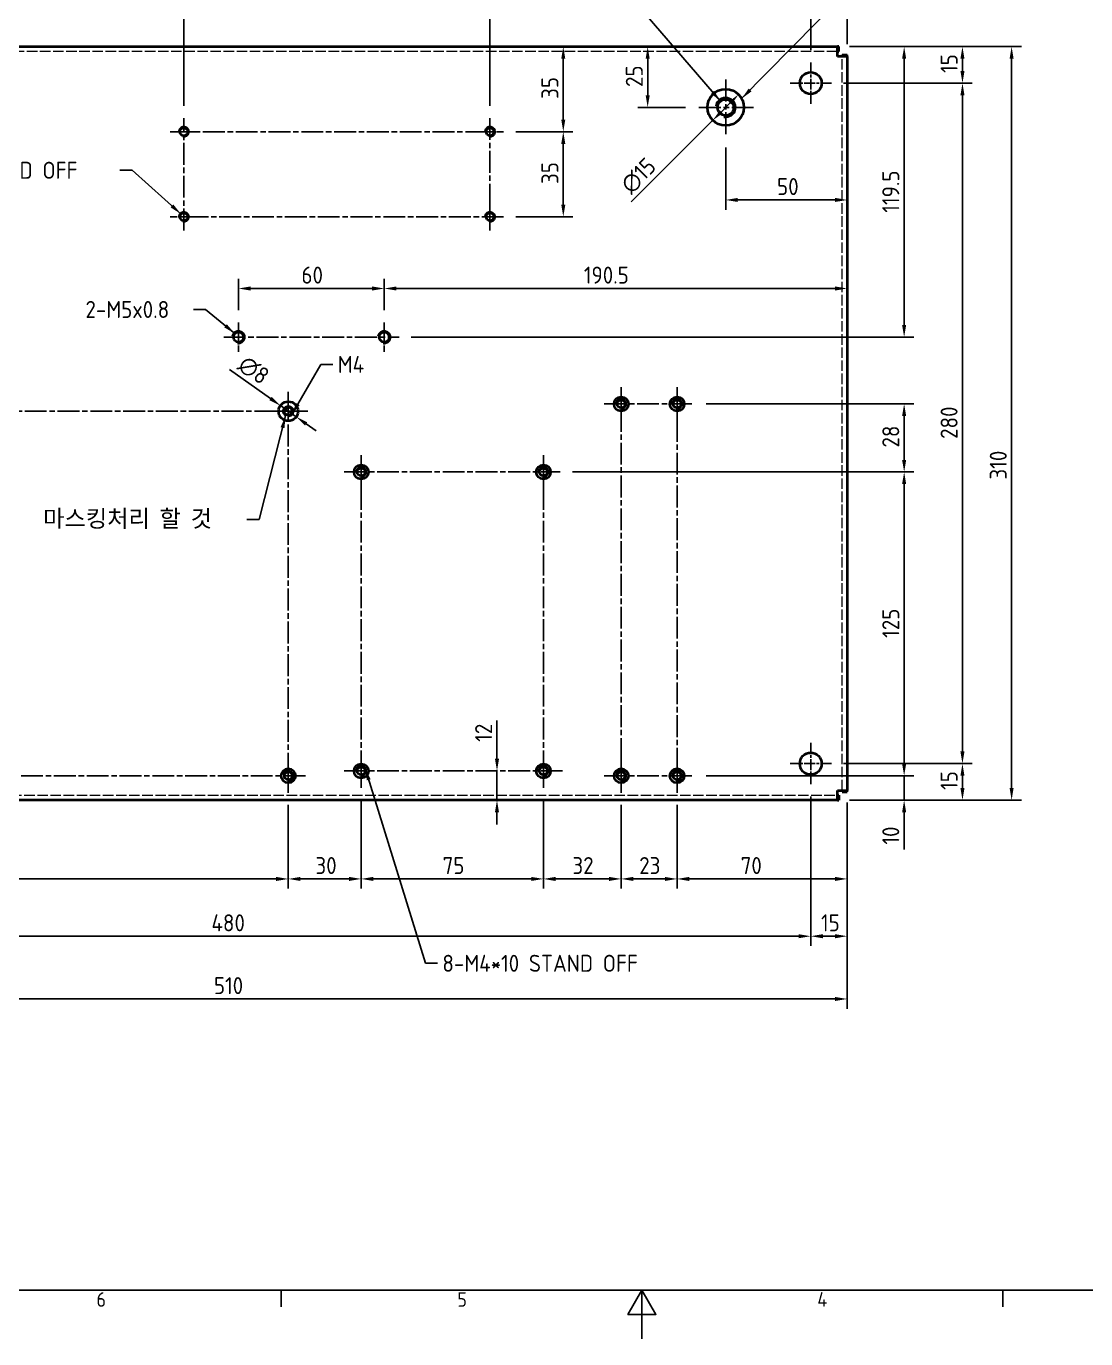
# Model space of a CAD drawing. Header units: millimetres. Extents: x 0 to 1188, y 0 to 840.
# Drawn here: x 341 to 777, y 0 to 540 of the extents above; entities that cross this region are included whole.
import ezdxf

# ---------------------------------------------------------------- set-up
doc = ezdxf.new("R2010")
doc.units = ezdxf.units.MM
doc.header["$LTSCALE"] = 2
doc.linetypes.add('CHAIN', pattern=[0.3543, 0.2362, -0.0295, 0.0591, -0.0295])
doc.linetypes.add('DASHED', pattern=[0.2067, 0.1654, -0.0413])
doc.layers.get('0').update_dxf_attribs({"color": 3, "lineweight": 25})
for name, color, linetype, lineweight in [('가려진 것(ISO)', 2, 'DASHED', 18), ('가시적인 것(ISO)', 3, 'Continuous', 40), ('가시적인 좁은 것(ISO)', 3, 'Continuous', 35), ('경계(ISO)', 7, 'Continuous', 25), ('기호(ISO)', 5, 'Continuous', 25), ('중심 표식(ISO)', 1, 'Continuous', 25), ('중심선(ISO)', 1, 'Continuous', 25), ('치수(ISO)', 2, 'Continuous', 25)]:
    doc.layers.add(name, color=color, linetype=linetype, lineweight=lineweight)
doc.styles.add('문자 텍스트_M2B', font='isocp.shx')
doc.styles.add('치수 텍스트_PSTEK_POSCO', font='isocp.shx')
doc.dimstyles.new('치수_PSTEK_POSCO', dxfattribs={"dimscale": 2, "dimtxt": 3.5, "dimasz": 2.5, "dimexe": 2, "dimexo": 2.5, "dimgap": 1, "dimtad": 1, "dimrnd": 1e-08, "dimdsep": 46, "dimtxsty": '치수 텍스트_PSTEK_POSCO', "dimcen": 0.09, "dimdle": 10, "dimclrd": 7, "dimclre": 7, "dimclrt": 2, "dimadec": 1, "dimazin": 2, "dimtfac": 1, "dimtmove": 0, "dimatfit": 3, "dimfxl": 0, "dimtolj": 1, "dimlwd": -1, "dimlwe": -1, "dimarcsym": 0})
doc.dimstyles.new('치수_PSTEK_POSCO$7', dxfattribs={"dimscale": 2, "dimtxt": 3.5, "dimasz": 2.5, "dimexe": 2, "dimexo": 2.5, "dimgap": 1, "dimtad": 1, "dimrnd": 1e-08, "dimdsep": 46, "dimtxsty": '치수 텍스트_PSTEK_POSCO', "dimcen": 0.09, "dimdle": 10, "dimclrd": 7, "dimclre": 7, "dimclrt": 2, "dimadec": 1, "dimazin": 2, "dimtfac": 1, "dimtmove": 0, "dimatfit": 3, "dimfxl": 0, "dimtolj": 1, "dimlwd": -1, "dimlwe": -1, "dimarcsym": 0})

# ---------------------------------------------------------------- blocks, each defined once
blk = doc.blocks.new('경계 Default Border')
at = {"layer": '경계(ISO)'}
for p, q in [((222.75, 10), (222.75, 6.6)), ((371.25, 10), (371.25, 6.6))]:
    blk.add_line(p, q, dxfattribs=at)
at = {"layer": '경계(ISO)', "flags": 128}
for points in [[(10, 10), (10, 410), (584, 410), (584, 10), (10, 10)], [(297, 0), (297, 10), (294.11, 5), (299.89, 5), (297, 10)]]:
    blk.add_lwpolyline(points, dxfattribs=at)
at = {"layer": '경계(ISO)', "color": 2, "char_height": 3, "attachment_point": 7, "style": '문자 텍스트_M2B'}
for s, insert in [('6', (184.77, 6.57)), ('5', (259.02, 6.57)), ('4', (333.1, 6.6))]:
    blk.add_mtext(s, dxfattribs=dict(at, insert=insert))
blk = doc.blocks.new('*D23')
at = {"layer": 'Defpoints', "color": 0, "transparency": 16777216}
for p in [(168.46, 225.62), (678.46, 225.62), (168.46, 139.79)]:
    blk.add_point(p, dxfattribs=at)
at = {"layer": '치수(ISO)', "color": 7, "transparency": 16777216}
for p, q in [((168.46, 220.62), (168.46, 135.79)), ((678.46, 220.62), (678.46, 135.79)), ((673.46, 139.79), (173.46, 139.79))]:
    blk.add_line(p, q, dxfattribs=at)
for points in [[(173.46, 140.63), (173.46, 138.96), (168.46, 139.79)], [(673.46, 140.63), (673.46, 138.96), (678.46, 139.79)]]:
    blk.add_solid(points, dxfattribs=at)
at = {"layer": '치수(ISO)', "color": 2, "transparency": 16777216, "insert": (417.86, 145.29), "char_height": 7, "attachment_point": 4, "style": '치수 텍스트_PSTEK_POSCO'}
blk.add_mtext('\\A1;510', dxfattribs=at)
blk = doc.blocks.new('*D25')
at = {"layer": 'Defpoints', "color": 0, "transparency": 16777216}
for p in [(198.46, 224.67), (448.46, 224.67), (448.46, 189.19)]:
    blk.add_point(p, dxfattribs=at)
at = {"layer": '치수(ISO)', "color": 7, "transparency": 16777216}
for p, q in [((198.46, 219.67), (198.46, 185.19)), ((448.46, 219.67), (448.46, 185.19)), ((203.46, 189.19), (443.46, 189.19))]:
    blk.add_line(p, q, dxfattribs=at)
for points in [[(203.46, 190.02), (203.46, 188.35), (198.46, 189.19)], [(443.46, 190.02), (443.46, 188.35), (448.46, 189.19)]]:
    blk.add_solid(points, dxfattribs=at)
at = {"layer": '치수(ISO)', "color": 2, "transparency": 16777216, "insert": (317.09, 194.69), "char_height": 7, "attachment_point": 4, "style": '치수 텍스트_PSTEK_POSCO'}
blk.add_mtext('\\A1;250', dxfattribs=at)
blk = doc.blocks.new('*D26')
at = {"layer": 'Defpoints', "color": 0, "transparency": 16777216}
for p in [(448.46, 224.67), (478.46, 226.67), (478.46, 189.19)]:
    blk.add_point(p, dxfattribs=at)
at = {"layer": '치수(ISO)', "color": 7, "transparency": 16777216}
for p, q in [((478.46, 221.67), (478.46, 185.19)), ((448.46, 219.67), (448.46, 185.19)), ((453.46, 189.19), (473.46, 189.19))]:
    blk.add_line(p, q, dxfattribs=at)
for points in [[(453.46, 190.02), (453.46, 188.35), (448.46, 189.19)], [(473.46, 190.02), (473.46, 188.35), (478.46, 189.19)]]:
    blk.add_solid(points, dxfattribs=at)
at = {"layer": '치수(ISO)', "color": 2, "transparency": 16777216, "insert": (459.63, 194.69), "char_height": 7, "attachment_point": 4, "style": '치수 텍스트_PSTEK_POSCO'}
blk.add_mtext('\\A1;30', dxfattribs=at)
blk = doc.blocks.new('*D27')
at = {"layer": 'Defpoints', "color": 0, "transparency": 16777216}
for p in [(478.46, 226.67), (553.46, 226.67), (553.46, 189.19)]:
    blk.add_point(p, dxfattribs=at)
at = {"layer": '치수(ISO)', "color": 7, "transparency": 16777216}
for p, q in [((478.46, 221.67), (478.46, 185.19)), ((553.46, 221.67), (553.46, 185.19)), ((483.46, 189.19), (548.46, 189.19))]:
    blk.add_line(p, q, dxfattribs=at)
for points in [[(483.46, 190.02), (483.46, 188.35), (478.46, 189.19)], [(548.46, 190.02), (548.46, 188.35), (553.46, 189.19)]]:
    blk.add_solid(points, dxfattribs=at)
at = {"layer": '치수(ISO)', "color": 2, "transparency": 16777216, "insert": (511.97, 194.69), "char_height": 7, "attachment_point": 4, "style": '치수 텍스트_PSTEK_POSCO'}
blk.add_mtext('\\A1;75', dxfattribs=at)
blk = doc.blocks.new('*D28')
at = {"layer": 'Defpoints', "color": 0, "transparency": 16777216}
for p in [(553.46, 226.67), (585.46, 224.67), (585.46, 189.19)]:
    blk.add_point(p, dxfattribs=at)
at = {"layer": '치수(ISO)', "color": 7, "transparency": 16777216}
for p, q in [((553.46, 221.67), (553.46, 185.19)), ((585.46, 219.67), (585.46, 185.19)), ((558.46, 189.19), (580.46, 189.19))]:
    blk.add_line(p, q, dxfattribs=at)
for points in [[(558.46, 190.02), (558.46, 188.35), (553.46, 189.19)], [(580.46, 190.02), (580.46, 188.35), (585.46, 189.19)]]:
    blk.add_solid(points, dxfattribs=at)
at = {"layer": '치수(ISO)', "color": 2, "transparency": 16777216, "insert": (565.4, 194.69), "char_height": 7, "attachment_point": 4, "style": '치수 텍스트_PSTEK_POSCO'}
blk.add_mtext('\\A1;32', dxfattribs=at)
blk = doc.blocks.new('*D29')
at = {"layer": 'Defpoints', "color": 0, "transparency": 16777216}
for p in [(585.46, 224.67), (608.46, 224.67), (608.46, 189.19)]:
    blk.add_point(p, dxfattribs=at)
at = {"layer": '치수(ISO)', "color": 7, "transparency": 16777216}
for p, q in [((585.46, 219.67), (585.46, 185.19)), ((608.46, 219.67), (608.46, 185.19)), ((590.46, 189.19), (603.46, 189.19))]:
    blk.add_line(p, q, dxfattribs=at)
for points in [[(590.46, 190.02), (590.46, 188.35), (585.46, 189.19)], [(603.46, 190.02), (603.46, 188.35), (608.46, 189.19)]]:
    blk.add_solid(points, dxfattribs=at)
at = {"layer": '치수(ISO)', "color": 2, "transparency": 16777216, "insert": (592.88, 194.69), "char_height": 7, "attachment_point": 4, "style": '치수 텍스트_PSTEK_POSCO'}
blk.add_mtext('\\A1;23', dxfattribs=at)
blk = doc.blocks.new('*D30')
at = {"layer": 'Defpoints', "color": 0, "transparency": 16777216}
for p in [(608.46, 224.67), (678.46, 225.62), (678.46, 189.19)]:
    blk.add_point(p, dxfattribs=at)
at = {"layer": '치수(ISO)', "color": 7, "transparency": 16777216}
for p, q in [((608.46, 219.67), (608.46, 185.19)), ((678.46, 220.62), (678.46, 185.19)), ((613.46, 189.19), (673.46, 189.19))]:
    blk.add_line(p, q, dxfattribs=at)
for points in [[(613.46, 190.02), (613.46, 188.35), (608.46, 189.19)], [(673.46, 190.02), (673.46, 188.35), (678.46, 189.19)]]:
    blk.add_solid(points, dxfattribs=at)
at = {"layer": '치수(ISO)', "color": 2, "transparency": 16777216, "insert": (634.63, 194.69), "char_height": 7, "attachment_point": 4, "style": '치수 텍스트_PSTEK_POSCO'}
blk.add_mtext('\\A1;70', dxfattribs=at)
blk = doc.blocks.new('*D34')
at = {"layer": 'Defpoints', "color": 0, "transparency": 16777216}
for p in [(615.41, 231.62), (701.91, 231.62), (674.46, 221.62)]:
    blk.add_point(p, dxfattribs=at)
at = {"layer": '치수(ISO)', "color": 7, "transparency": 16777216}
for p, q in [((701.91, 236.62), (701.91, 241.62)), ((620.41, 231.62), (705.91, 231.62)), ((701.91, 231.62), (701.91, 221.62)), ((679.46, 221.62), (705.91, 221.62)), ((701.91, 216.62), (701.91, 201.31))]:
    blk.add_line(p, q, dxfattribs=at)
for points in [[(701.07, 236.62), (702.74, 236.62), (701.91, 231.62)], [(701.07, 216.62), (702.74, 216.62), (701.91, 221.62)]]:
    blk.add_solid(points, dxfattribs=at)
at = {"layer": '치수(ISO)', "color": 2, "transparency": 16777216, "insert": (696.41, 203.31), "char_height": 7, "attachment_point": 4, "rotation": 90, "style": '치수 텍스트_PSTEK_POSCO'}
blk.add_mtext('\\A1;10', dxfattribs=at)
blk = doc.blocks.new('*D35')
at = {"layer": 'Defpoints', "color": 0, "transparency": 16777216}
for p in [(560.41, 356.62), (701.91, 356.62), (615.41, 231.62)]:
    blk.add_point(p, dxfattribs=at)
at = {"layer": '치수(ISO)', "color": 7, "transparency": 16777216}
for p, q in [((565.41, 356.62), (705.91, 356.62)), ((701.91, 236.62), (701.91, 351.62)), ((620.41, 231.62), (705.91, 231.62))]:
    blk.add_line(p, q, dxfattribs=at)
for points in [[(701.07, 351.62), (702.74, 351.62), (701.91, 356.62)], [(701.07, 236.62), (702.74, 236.62), (701.91, 231.62)]]:
    blk.add_solid(points, dxfattribs=at)
at = {"layer": '치수(ISO)', "color": 2, "transparency": 16777216, "insert": (696.41, 288.37), "char_height": 7, "attachment_point": 4, "rotation": 90, "style": '치수 텍스트_PSTEK_POSCO'}
blk.add_mtext('\\A1;125', dxfattribs=at)
blk = doc.blocks.new('*D36')
at = {"layer": 'Defpoints', "color": 0, "transparency": 16777216}
for p in [(615.41, 384.62), (701.91, 384.62), (560.41, 356.62)]:
    blk.add_point(p, dxfattribs=at)
at = {"layer": '치수(ISO)', "color": 7, "transparency": 16777216}
for p, q in [((620.41, 384.62), (705.91, 384.62)), ((701.91, 361.62), (701.91, 379.62)), ((565.41, 356.62), (705.91, 356.62))]:
    blk.add_line(p, q, dxfattribs=at)
for points in [[(701.07, 379.62), (702.74, 379.62), (701.91, 384.62)], [(701.07, 361.62), (702.74, 361.62), (701.91, 356.62)]]:
    blk.add_solid(points, dxfattribs=at)
at = {"layer": '치수(ISO)', "color": 2, "transparency": 16777216, "insert": (696.41, 366.68), "char_height": 7, "attachment_point": 4, "rotation": 90, "style": '치수 텍스트_PSTEK_POSCO'}
blk.add_mtext('\\A1;28', dxfattribs=at)
blk = doc.blocks.new('*D37')
at = {"layer": 'Defpoints', "color": 0, "transparency": 16777216}
for p in [(531.46, 562.24), (405.46, 502.24), (531.46, 502.24)]:
    blk.add_point(p, dxfattribs=at)
at = {"layer": '치수(ISO)', "color": 7, "transparency": 16777216}
for p, q in [((405.46, 507.24), (405.46, 566.24)), ((410.46, 562.24), (526.46, 562.24)), ((531.46, 507.24), (531.46, 566.24))]:
    blk.add_line(p, q, dxfattribs=at)
for points in [[(410.46, 563.07), (410.46, 561.4), (405.46, 562.24)], [(526.46, 563.07), (526.46, 561.4), (531.46, 562.24)]]:
    blk.add_solid(points, dxfattribs=at)
at = {"layer": '치수(ISO)', "color": 2, "transparency": 16777216, "insert": (454.92, 567.74), "char_height": 7, "attachment_point": 4, "style": '치수 텍스트_PSTEK_POSCO'}
blk.add_mtext('\\A1;126', dxfattribs=at)
blk = doc.blocks.new('*D38')
at = {"layer": 'Defpoints', "color": 0, "transparency": 16777216}
for p in [(678.46, 562.24), (678.46, 527.62), (531.46, 502.24)]:
    blk.add_point(p, dxfattribs=at)
at = {"layer": '치수(ISO)', "color": 7, "transparency": 16777216}
for p, q in [((531.46, 507.24), (531.46, 566.24)), ((536.46, 562.24), (673.46, 562.24)), ((678.46, 532.62), (678.46, 566.24))]:
    blk.add_line(p, q, dxfattribs=at)
for points in [[(536.46, 563.07), (536.46, 561.4), (531.46, 562.24)], [(673.46, 563.07), (673.46, 561.4), (678.46, 562.24)]]:
    blk.add_solid(points, dxfattribs=at)
at = {"layer": '치수(ISO)', "color": 2, "transparency": 16777216, "insert": (602.9, 567.74), "char_height": 7, "attachment_point": 4, "style": '치수 텍스트_PSTEK_POSCO'}
blk.add_mtext('\\A1;147', dxfattribs=at)
blk = doc.blocks.new('*D39')
at = {"layer": 'Defpoints', "color": 0, "transparency": 16777216}
for p in [(561.63, 531.62), (674.46, 531.62), (537.08, 496.62)]:
    blk.add_point(p, dxfattribs=at)
at = {"layer": '치수(ISO)', "color": 7, "transparency": 16777216}
for p, q in [((561.63, 501.62), (561.63, 526.62)), ((542.08, 496.62), (565.63, 496.62))]:
    blk.add_line(p, q, dxfattribs=at)
for points in [[(560.8, 526.62), (562.47, 526.62), (561.63, 531.62)], [(560.8, 501.62), (562.47, 501.62), (561.63, 496.62)]]:
    blk.add_solid(points, dxfattribs=at)
at = {"layer": '치수(ISO)', "color": 2, "transparency": 16777216, "insert": (556.13, 510.12), "char_height": 7, "attachment_point": 4, "rotation": 90, "style": '치수 텍스트_PSTEK_POSCO'}
blk.add_mtext('\\A1;35', dxfattribs=at)
blk = doc.blocks.new('*D40')
at = {"layer": 'Defpoints', "color": 0, "transparency": 16777216}
for p in [(537.08, 496.62), (561.63, 496.62), (537.08, 461.62)]:
    blk.add_point(p, dxfattribs=at)
at = {"layer": '치수(ISO)', "color": 7, "transparency": 16777216}
for p, q in [((542.08, 496.62), (565.63, 496.62)), ((561.63, 466.62), (561.63, 491.62)), ((542.08, 461.62), (565.63, 461.62))]:
    blk.add_line(p, q, dxfattribs=at)
for points in [[(560.8, 491.62), (562.47, 491.62), (561.63, 496.62)], [(560.8, 466.62), (562.47, 466.62), (561.63, 461.62)]]:
    blk.add_solid(points, dxfattribs=at)
at = {"layer": '치수(ISO)', "color": 2, "transparency": 16777216, "insert": (556.13, 475.12), "char_height": 7, "attachment_point": 4, "rotation": 90, "style": '치수 텍스트_PSTEK_POSCO'}
blk.add_mtext('\\A1;35', dxfattribs=at)
blk = doc.blocks.new('*D41')
at = {"layer": 'Defpoints', "color": 0, "transparency": 16777216}
for p in [(487.96, 432.12), (427.96, 418.18), (487.96, 418.18)]:
    blk.add_point(p, dxfattribs=at)
at = {"layer": '치수(ISO)', "color": 7, "transparency": 16777216}
for p, q in [((427.96, 423.18), (427.96, 436.12)), ((432.96, 432.12), (482.96, 432.12)), ((487.96, 423.18), (487.96, 436.12))]:
    blk.add_line(p, q, dxfattribs=at)
for points in [[(432.96, 432.95), (432.96, 431.28), (427.96, 432.12)], [(482.96, 432.95), (482.96, 431.28), (487.96, 432.12)]]:
    blk.add_solid(points, dxfattribs=at)
at = {"layer": '치수(ISO)', "color": 2, "transparency": 16777216, "insert": (453.88, 437.62), "char_height": 7, "attachment_point": 4, "style": '치수 텍스트_PSTEK_POSCO'}
blk.add_mtext('\\A1;60', dxfattribs=at)
blk = doc.blocks.new('*D42')
at = {"layer": 'Defpoints', "color": 0, "transparency": 16777216}
for p in [(678.46, 527.62), (678.46, 432.12), (487.96, 418.18)]:
    blk.add_point(p, dxfattribs=at)
at = {"layer": '치수(ISO)', "color": 7, "transparency": 16777216}
for p, q in [((487.96, 423.18), (487.96, 436.12)), ((492.96, 432.12), (673.46, 432.12))]:
    blk.add_line(p, q, dxfattribs=at)
for points in [[(492.96, 432.95), (492.96, 431.28), (487.96, 432.12)], [(673.46, 432.95), (673.46, 431.28), (678.46, 432.12)]]:
    blk.add_solid(points, dxfattribs=at)
at = {"layer": '치수(ISO)', "color": 2, "transparency": 16777216, "insert": (570.1, 437.62), "char_height": 7, "attachment_point": 4, "style": '치수 텍스트_PSTEK_POSCO'}
blk.add_mtext('\\A1;190.5', dxfattribs=at)
blk = doc.blocks.new('*D43')
at = {"layer": 'Defpoints', "color": 0, "transparency": 16777216}
for p in [(674.46, 531.62), (701.91, 531.62), (494.03, 412.12)]:
    blk.add_point(p, dxfattribs=at)
at = {"layer": '치수(ISO)', "color": 7, "transparency": 16777216}
for p, q in [((679.46, 531.62), (705.91, 531.62)), ((701.91, 417.12), (701.91, 526.62)), ((499.03, 412.12), (705.91, 412.12))]:
    blk.add_line(p, q, dxfattribs=at)
for points in [[(701.07, 526.62), (702.74, 526.62), (701.91, 531.62)], [(701.07, 417.12), (702.74, 417.12), (701.91, 412.12)]]:
    blk.add_solid(points, dxfattribs=at)
at = {"layer": '치수(ISO)', "color": 2, "transparency": 16777216, "insert": (696.41, 463.31), "char_height": 7, "attachment_point": 4, "rotation": 90, "style": '치수 텍스트_PSTEK_POSCO'}
blk.add_mtext('\\A1;119.5', dxfattribs=at)
blk = doc.blocks.new('*D44')
at = {"layer": 'Defpoints', "color": 0, "transparency": 16777216}
for p in [(445.2, 383.93), (451.72, 379.3)]:
    blk.add_point(p, dxfattribs=at)
at = {"layer": '치수(ISO)', "color": 7, "transparency": 16777216}
for p, q in [((441.12, 386.82), (424.31, 398.75)), ((451.72, 379.3), (445.2, 383.93)), ((455.8, 376.41), (459.88, 373.52))]:
    blk.add_line(p, q, dxfattribs=at)
for points in [[(441.6, 387.5), (440.64, 386.15), (445.2, 383.93)], [(456.28, 377.09), (455.32, 375.73), (451.72, 379.3)]]:
    blk.add_solid(points, dxfattribs=at)
at = {"layer": '치수(ISO)', "color": 2, "transparency": 16777216, "insert": (429.13, 402.08), "char_height": 7, "attachment_point": 4, "rotation": 324.6451, "style": '치수 텍스트_PSTEK_POSCO'}
blk.add_mtext('\\A1;∅8', dxfattribs=at)
blk = doc.blocks.new('*D46')
at = {"layer": 'Defpoints', "color": 0, "transparency": 16777216}
for p in [(183.46, 228.12), (663.46, 228.12), (663.46, 165.62)]:
    blk.add_point(p, dxfattribs=at)
at = {"layer": '치수(ISO)', "color": 7, "transparency": 16777216}
for p, q in [((183.46, 223.12), (183.46, 161.62)), ((663.46, 223.12), (663.46, 161.62)), ((188.46, 165.62), (658.46, 165.62))]:
    blk.add_line(p, q, dxfattribs=at)
for points in [[(188.46, 166.45), (188.46, 164.78), (183.46, 165.62)], [(658.46, 166.45), (658.46, 164.78), (663.46, 165.62)]]:
    blk.add_solid(points, dxfattribs=at)
at = {"layer": '치수(ISO)', "color": 2, "transparency": 16777216, "insert": (416.83, 171.12), "char_height": 7, "attachment_point": 4, "style": '치수 텍스트_PSTEK_POSCO'}
blk.add_mtext('\\A1;480', dxfattribs=at)
blk = doc.blocks.new('*D47')
at = {"layer": 'Defpoints', "color": 0, "transparency": 16777216}
for p in [(663.46, 228.12), (678.46, 225.62), (678.46, 165.62)]:
    blk.add_point(p, dxfattribs=at)
at = {"layer": '치수(ISO)', "color": 7, "transparency": 16777216}
for p, q in [((663.46, 223.12), (663.46, 161.62)), ((678.46, 220.62), (678.46, 161.62)), ((668.46, 165.62), (673.46, 165.62))]:
    blk.add_line(p, q, dxfattribs=at)
for points in [[(668.46, 166.45), (668.46, 164.78), (663.46, 165.62)], [(673.46, 166.45), (673.46, 164.78), (678.46, 165.62)]]:
    blk.add_solid(points, dxfattribs=at)
at = {"layer": '치수(ISO)', "color": 2, "transparency": 16777216, "insert": (667.69, 171.12), "char_height": 7, "attachment_point": 4, "style": '치수 텍스트_PSTEK_POSCO'}
blk.add_mtext('\\A1;15', dxfattribs=at)
blk = doc.blocks.new('*D49')
at = {"layer": 'Defpoints', "color": 0, "transparency": 16777216}
for p in [(663.46, 580.57), (183.46, 525.12), (663.46, 525.12)]:
    blk.add_point(p, dxfattribs=at)
at = {"layer": '치수(ISO)', "color": 7, "transparency": 16777216}
for p, q in [((183.46, 530.12), (183.46, 584.57)), ((663.46, 530.12), (663.46, 584.57)), ((188.46, 580.57), (658.46, 580.57))]:
    blk.add_line(p, q, dxfattribs=at)
for points in [[(188.46, 581.4), (188.46, 579.73), (183.46, 580.57)], [(658.46, 581.4), (658.46, 579.73), (663.46, 580.57)]]:
    blk.add_solid(points, dxfattribs=at)
at = {"layer": '치수(ISO)', "color": 2, "transparency": 16777216, "insert": (391.83, 586.07), "char_height": 7, "attachment_point": 4, "style": '치수 텍스트_PSTEK_POSCO'}
blk.add_mtext('\\A1;480', dxfattribs=at)
blk = doc.blocks.new('*D50')
at = {"layer": 'Defpoints', "color": 0, "transparency": 16777216}
for p in [(678.46, 580.57), (663.46, 525.12), (678.46, 528.2)]:
    blk.add_point(p, dxfattribs=at)
at = {"layer": '치수(ISO)', "color": 7, "transparency": 16777216}
for p, q in [((663.46, 530.12), (663.46, 584.57)), ((678.46, 533.2), (678.46, 584.57)), ((668.46, 580.57), (673.46, 580.57))]:
    blk.add_line(p, q, dxfattribs=at)
for points in [[(668.46, 581.4), (668.46, 579.73), (663.46, 580.57)], [(673.46, 581.4), (673.46, 579.73), (678.46, 580.57)]]:
    blk.add_solid(points, dxfattribs=at)
at = {"layer": '치수(ISO)', "color": 2, "transparency": 16777216, "insert": (667.67, 586.07), "char_height": 7, "attachment_point": 4, "style": '치수 텍스트_PSTEK_POSCO'}
blk.add_mtext('\\A1;15', dxfattribs=at)
blk = doc.blocks.new('*D51')
at = {"layer": 'Defpoints', "color": 0, "transparency": 16777216}
for p in [(671.96, 236.62), (725.91, 236.62), (674.46, 221.62)]:
    blk.add_point(p, dxfattribs=at)
at = {"layer": '치수(ISO)', "color": 7, "transparency": 16777216}
for p, q in [((676.96, 236.62), (729.91, 236.62)), ((725.91, 226.62), (725.91, 231.62)), ((679.46, 221.62), (729.91, 221.62))]:
    blk.add_line(p, q, dxfattribs=at)
for points in [[(725.07, 231.62), (726.74, 231.62), (725.91, 236.62)], [(725.07, 226.62), (726.74, 226.62), (725.91, 221.62)]]:
    blk.add_solid(points, dxfattribs=at)
at = {"layer": '치수(ISO)', "color": 2, "transparency": 16777216, "insert": (720.41, 225.82), "char_height": 7, "attachment_point": 4, "rotation": 90, "style": '치수 텍스트_PSTEK_POSCO'}
blk.add_mtext('\\A1;15', dxfattribs=at)
blk = doc.blocks.new('*D52')
at = {"layer": 'Defpoints', "color": 0, "transparency": 16777216}
for p in [(671.96, 516.62), (725.91, 516.62), (671.96, 236.62)]:
    blk.add_point(p, dxfattribs=at)
at = {"layer": '치수(ISO)', "color": 7, "transparency": 16777216}
for p, q in [((676.96, 516.62), (729.91, 516.62)), ((725.91, 241.62), (725.91, 511.62)), ((676.96, 236.62), (729.91, 236.62))]:
    blk.add_line(p, q, dxfattribs=at)
for points in [[(725.07, 511.62), (726.74, 511.62), (725.91, 516.62)], [(725.07, 241.62), (726.74, 241.62), (725.91, 236.62)]]:
    blk.add_solid(points, dxfattribs=at)
at = {"layer": '치수(ISO)', "color": 2, "transparency": 16777216, "insert": (720.4, 370.23), "char_height": 7, "attachment_point": 4, "rotation": 90, "style": '치수 텍스트_PSTEK_POSCO'}
blk.add_mtext('\\A1;280', dxfattribs=at)
blk = doc.blocks.new('*D53')
at = {"layer": 'Defpoints', "color": 0, "transparency": 16777216}
for p in [(674.46, 531.62), (725.91, 531.62), (671.96, 516.62)]:
    blk.add_point(p, dxfattribs=at)
at = {"layer": '치수(ISO)', "color": 7, "transparency": 16777216}
for p, q in [((679.46, 531.62), (729.91, 531.62)), ((725.91, 521.62), (725.91, 526.62)), ((676.96, 516.62), (729.91, 516.62))]:
    blk.add_line(p, q, dxfattribs=at)
for points in [[(725.07, 526.62), (726.74, 526.62), (725.91, 531.62)], [(725.07, 521.62), (726.74, 521.62), (725.91, 516.62)]]:
    blk.add_solid(points, dxfattribs=at)
at = {"layer": '치수(ISO)', "color": 2, "transparency": 16777216, "insert": (720.41, 520.82), "char_height": 7, "attachment_point": 4, "rotation": 90, "style": '치수 텍스트_PSTEK_POSCO'}
blk.add_mtext('\\A1;15', dxfattribs=at)
blk = doc.blocks.new('*D57')
at = {"layer": 'Defpoints', "color": 0, "transparency": 16777216}
for p in [(588.67, 531.62), (596.36, 531.62), (616.96, 506.62)]:
    blk.add_point(p, dxfattribs=at)
at = {"layer": '치수(ISO)', "color": 7, "transparency": 16777216}
for p, q in [((596.36, 511.62), (596.36, 526.62)), ((611.96, 506.62), (592.36, 506.62))]:
    blk.add_line(p, q, dxfattribs=at)
for points in [[(595.53, 526.62), (597.2, 526.62), (596.36, 531.62)], [(595.53, 511.62), (597.2, 511.62), (596.36, 506.62)]]:
    blk.add_solid(points, dxfattribs=at)
at = {"layer": '치수(ISO)', "color": 2, "transparency": 16777216, "insert": (590.86, 515.03), "char_height": 7, "attachment_point": 4, "rotation": 90, "style": '치수 텍스트_PSTEK_POSCO'}
blk.add_mtext('\\A1;25', dxfattribs=at)
blk = doc.blocks.new('*D58')
at = {"layer": 'Defpoints', "color": 0, "transparency": 16777216}
for p in [(628.46, 495.12), (678.46, 474.69), (678.46, 468.55)]:
    blk.add_point(p, dxfattribs=at)
at = {"layer": '치수(ISO)', "color": 7, "transparency": 16777216}
for p, q in [((628.46, 490.12), (628.46, 464.55)), ((633.46, 468.55), (673.46, 468.55))]:
    blk.add_line(p, q, dxfattribs=at)
for points in [[(633.46, 469.39), (633.46, 467.72), (628.46, 468.55)], [(673.46, 469.39), (673.46, 467.72), (678.46, 468.55)]]:
    blk.add_solid(points, dxfattribs=at)
at = {"layer": '치수(ISO)', "color": 2, "transparency": 16777216, "insert": (649.61, 474.05), "char_height": 7, "attachment_point": 4, "style": '치수 텍스트_PSTEK_POSCO'}
blk.add_mtext('\\A1;50', dxfattribs=at)
blk = doc.blocks.new('*D59')
at = {"layer": 'Defpoints', "color": 0, "transparency": 16777216}
for p in [(633.76, 511.92), (623.16, 501.31)]:
    blk.add_point(p, dxfattribs=at)
at = {"layer": '치수(ISO)', "color": 7, "transparency": 16777216}
for p, q in [((630.23, 508.38), (626.69, 504.85)), ((623.16, 501.31), (589.62, 467.78))]:
    blk.add_line(p, q, dxfattribs=at)
for points in [[(629.64, 508.97), (630.82, 507.8), (633.76, 511.92)], [(626.1, 505.44), (627.28, 504.26), (623.16, 501.31)]]:
    blk.add_solid(points, dxfattribs=at)
at = {"layer": '치수(ISO)', "color": 2, "transparency": 16777216, "insert": (587.15, 473.08), "char_height": 7, "attachment_point": 4, "rotation": 45, "style": '치수 텍스트_PSTEK_POSCO'}
blk.add_mtext('\\A1;∅15', dxfattribs=at)
blk = doc.blocks.new('*D62')
at = {"layer": 'Defpoints', "color": 0, "transparency": 16777216}
for p in [(674.46, 531.62), (674.46, 221.62), (746.14, 221.62)]:
    blk.add_point(p, dxfattribs=at)
at = {"layer": '치수(ISO)', "color": 7, "transparency": 16777216}
for p, q in [((679.46, 531.62), (750.14, 531.62)), ((746.14, 526.62), (746.14, 226.62)), ((679.46, 221.62), (750.14, 221.62))]:
    blk.add_line(p, q, dxfattribs=at)
for points in [[(745.31, 526.62), (746.97, 526.62), (746.14, 531.62)], [(745.31, 226.62), (746.97, 226.62), (746.14, 221.62)]]:
    blk.add_solid(points, dxfattribs=at)
at = {"layer": '치수(ISO)', "color": 2, "transparency": 16777216, "insert": (740.64, 353.51), "char_height": 7, "attachment_point": 4, "rotation": 90, "style": '치수 텍스트_PSTEK_POSCO'}
blk.add_mtext('\\A1;310', dxfattribs=at)
blk = doc.blocks.new('*D64')
at = {"layer": 'Defpoints', "color": 0, "transparency": 16777216}
for p in [(561.28, 233.62), (534.35, 221.62), (674.46, 221.62)]:
    blk.add_point(p, dxfattribs=at)
at = {"layer": '치수(ISO)', "color": 7, "transparency": 16777216}
for p, q in [((534.35, 238.62), (534.35, 254.34)), ((534.35, 221.62), (534.35, 233.62)), ((534.35, 216.62), (534.35, 211.62))]:
    blk.add_line(p, q, dxfattribs=at)
for points in [[(533.52, 238.62), (535.18, 238.62), (534.35, 233.62)], [(533.52, 216.62), (535.18, 216.62), (534.35, 221.62)]]:
    blk.add_solid(points, dxfattribs=at)
at = {"layer": '치수(ISO)', "color": 2, "transparency": 16777216, "insert": (528.85, 245.62), "char_height": 7, "attachment_point": 4, "rotation": 90, "style": '치수 텍스트_PSTEK_POSCO'}
blk.add_mtext('\\A1;12', dxfattribs=at)

msp = doc.modelspace()

# ---------------------------------------------------------------- linework, layer by layer
at = {"layer": '가려진 것(ISO)', "ltscale": 13.057207}
for p, q in [((674.46, 529.617), (172.46, 529.617)), ((172.46, 223.617), (674.46, 223.617))]:
    msp.add_line(p, q, dxfattribs=at)
at = {"layer": '가려진 것(ISO)', "ltscale": 13.045131}
msp.add_line((676.46, 225.617), (676.46, 527.617), dxfattribs=at)
at = {"layer": '가려진 것(ISO)', "ltscale": 11.399102}
msp.add_circle((448.46, 381.617), 2.25, dxfattribs=at)
at = {"layer": '가시적인 것(ISO)'}
for p, q in [((172.46, 531.617), (674.46, 531.617)), ((674.46, 527.617), (674.46, 531.617)), ((675.0458, 531.617), (674.46, 531.617)), ((674.46, 529.617), (675.0458, 529.617)), ((675.0458, 529.617), (675.0458, 531.617)), ((678.46, 527.617), (674.46, 527.617)), ((676.46, 527.617), (676.46, 528.2028)), ((676.46, 528.2028), (678.46, 528.2028)), ((678.46, 527.617), (678.46, 528.2028)), ((678.46, 527.617), (678.46, 225.617)), ((674.46, 221.617), (172.46, 221.617)), ((674.46, 221.617), (674.46, 225.617)), ((674.46, 225.617), (678.46, 225.617)), ((674.46, 223.617), (675.0458, 223.617)), ((674.46, 221.617), (675.0458, 221.617)), ((675.0458, 223.617), (675.0458, 221.617)), ((676.46, 225.617), (676.46, 225.0312)), ((676.46, 225.0312), (678.46, 225.0312)), ((678.46, 225.0312), (678.46, 225.617))]:
    msp.add_line(p, q, dxfattribs=at)
for centre, radius in [((663.46, 516.617), 4.5), ((628.46, 506.617), 7.5), ((628.46, 506.617), 3.3235), ((405.46, 496.617), 1.621), ((531.46, 496.617), 1.621), ((405.46, 461.617), 1.621), ((531.46, 461.617), 1.621), ((427.96, 412.117), 2.067), ((487.96, 412.117), 2.067), ((448.46, 381.617), 4), ((585.46, 384.617), 2.95), ((585.46, 384.617), 1.621), ((608.46, 384.617), 2.95), ((608.46, 384.617), 1.621), ((448.46, 381.617), 1.621), ((478.46, 356.617), 2.95), ((478.46, 356.617), 1.621), ((553.46, 356.617), 2.95), ((553.46, 356.617), 1.621), ((663.46, 236.617), 4.5), ((448.46, 231.617), 2.95), ((448.46, 231.617), 1.621), ((478.46, 233.617), 2.95), ((478.46, 233.617), 1.621), ((553.46, 233.617), 2.95), ((553.46, 233.617), 1.621), ((585.46, 231.617), 2.95), ((585.46, 231.617), 1.621), ((608.46, 231.617), 2.95), ((608.46, 231.617), 1.621)]:
    msp.add_circle(centre, radius, dxfattribs=at)
at = {"layer": '가시적인 좁은 것(ISO)'}
for centre, radius in [((628.46, 506.617), 4), ((405.46, 496.617), 2), ((531.46, 496.617), 2), ((405.46, 461.617), 2), ((531.46, 461.617), 2), ((427.96, 412.117), 2.5), ((487.96, 412.117), 2.5), ((448.46, 381.617), 2), ((585.46, 384.617), 2), ((608.46, 384.617), 2), ((478.46, 356.617), 2), ((553.46, 356.617), 2), ((448.46, 231.617), 2), ((478.46, 233.617), 2), ((553.46, 233.617), 2), ((585.46, 231.617), 2), ((608.46, 231.617), 2)]:
    msp.add_arc(centre, radius, 260, 170, dxfattribs=at)
at = {"layer": '중심 표식(ISO)', "linetype": 'CHAIN', "ltscale": 9.445163}
for p, q in [((663.46, 525.117), (663.46, 508.117)), ((671.96, 516.617), (654.96, 516.617)), ((663.46, 245.117), (663.46, 228.117)), ((671.96, 236.617), (654.96, 236.617))]:
    msp.add_line(p, q, dxfattribs=at)
at = {"layer": '중심 표식(ISO)', "linetype": 'CHAIN', "ltscale": 19.051651}
for p, q in [((628.46, 518.117), (628.46, 495.117)), ((639.96, 506.617), (616.96, 506.617))]:
    msp.add_line(p, q, dxfattribs=at)
at = {"layer": '중심 표식(ISO)', "linetype": 'CHAIN', "ltscale": 6.245997}
for p, q in [((399.839, 496.617), (411.081, 496.617)), ((537.081, 496.617), (525.839, 496.617)), ((531.46, 455.996), (531.46, 467.238)), ((399.839, 461.617), (411.081, 461.617))]:
    msp.add_line(p, q, dxfattribs=at)
at = {"layer": '중심 표식(ISO)', "linetype": 'CHAIN', "ltscale": 6.741595}
for p, q in [((427.96, 418.184), (427.96, 406.05)), ((487.96, 418.184), (487.96, 406.05))]:
    msp.add_line(p, q, dxfattribs=at)
at = {"layer": '중심 표식(ISO)', "linetype": 'CHAIN', "ltscale": 7.722792}
for p, q in [((585.46, 391.567), (585.46, 377.667)), ((608.46, 391.567), (608.46, 377.667)), ((478.46, 363.567), (478.46, 349.667)), ((553.46, 363.567), (553.46, 349.667)), ((448.46, 224.667), (448.46, 238.567)), ((478.46, 240.567), (478.46, 226.667)), ((553.46, 240.567), (553.46, 226.667)), ((585.46, 238.567), (585.46, 224.667)), ((608.46, 238.567), (608.46, 224.667))]:
    msp.add_line(p, q, dxfattribs=at)
at = {"layer": '중심 표식(ISO)', "linetype": 'CHAIN', "ltscale": 8.88956}
msp.add_line((456.46, 381.617), (440.46, 381.617), dxfattribs=at)
at = {"layer": '중심선(ISO)', "linetype": 'CHAIN', "ltscale": 19.051651}
for p, q in [((405.46, 455.996), (405.46, 502.238)), ((531.46, 502.238), (531.46, 455.996)), ((399.839, 496.617), (537.081, 496.617)), ((537.081, 461.617), (399.839, 461.617)), ((421.893, 412.117), (494.027, 412.117)), ((448.46, 389.617), (448.46, 224.667)), ((585.46, 224.667), (585.46, 391.567)), ((608.46, 391.567), (608.46, 224.667)), ((578.51, 384.617), (615.41, 384.617)), ((191.51, 381.617), (456.46, 381.617)), ((478.46, 363.567), (478.46, 226.667)), ((553.46, 363.567), (553.46, 226.667)), ((471.51, 356.617), (560.41, 356.617)), ((471.51, 233.617), (561.2841, 233.617)), ((455.5165, 231.617), (191.51, 231.617)), ((578.51, 231.617), (615.41, 231.617))]:
    msp.add_line(p, q, dxfattribs=at)

# ---------------------------------------------------------------- block references
at = {"xscale": 2, "yscale": 2, "zscale": 2}
msp.add_blockref('경계 Default Border', (0, 0), dxfattribs=at)

# ---------------------------------------------------------------- texts
at = {"layer": '기호(ISO)', "color": 2, "char_height": 7, "attachment_point": 4, "line_spacing_factor": 0.6125, "style": '치수 텍스트_PSTEK_POSCO'}
for s, insert, width in [('{\\fisocp|b0|i0;\\H7.0000;\\fISOCP|b0|i0;\\H7.0000;4-M4*10 STAND OFF}', (281.2865, 480.745), 95.870545), ('{2-M5x0.8}', (364.9846, 423.4805), 42.436854)]:
    msp.add_mtext(s, dxfattribs=dict(at, insert=insert, width=width))
at = {"layer": '기호(ISO)', "color": 2, "char_height": 7, "attachment_point": 4, "style": '치수 텍스트_PSTEK_POSCO'}
for s, insert, width in [('{\\fISOCP|b0|i0;\\H7.0000;M4}', (468.8219, 400.8898), 13.224076), ('{\\fISOCP|b0|i0;\\H7.0000;마스킹처리 할 것}', (347.5667, 337.105), 81.855774), ('{\\fISOCP|b0|i0;\\H7.0000;8-M4*10 STAND OFF}', (511.8668, 154.467), 94.145412)]:
    msp.add_mtext(s, dxfattribs=dict(at, insert=insert, width=width))

# ---------------------------------------------------------------- dimensions: what is measured, and where the dimension line sits
at = {"layer": '치수(ISO)', "color": 7}
for base, p1, p2, angle, override, picture, middle in [((663.46, 580.5653), (183.46, 525.117), (663.46, 525.117), 180, {"dimdec": 2, "dimtp": 0, "dimtm": 0, "dimtdec": 2, "dimtofl": 0, "dimatfit": 1}, '*D49', (398.48, 580.5653)), ((678.46, 580.5653), (663.46, 525.117), (678.46, 528.2028), 180, {"dimdec": 2, "dimtp": 0, "dimtm": 0, "dimtdec": 2, "dimtofl": 0, "dimatfit": 1}, '*D50', (670.96, 580.5653)), ((531.46, 562.238), (405.46, 502.238), (531.46, 502.238), 180, {"dimdec": 2, "dimtp": 0, "dimtm": 0, "dimtdec": 2, "dimtofl": 0, "dimatfit": 1}, '*D37', (460.69, 562.238)), ((678.46, 562.238), (531.46, 502.238), (678.46, 527.617), 180, {"dimdec": 2, "dimtp": 0, "dimtm": 0, "dimtdec": 2, "dimtofl": 0, "dimatfit": 1}, '*D38', (608.855, 562.238)), ((701.906, 531.617), (494.027, 412.117), (674.46, 531.617), 270, {"dimdec": 2, "dimtp": 0, "dimtm": 0, "dimtdec": 2, "dimtofl": 0, "dimatfit": 1}, '*D43', (701.906, 471.867)), ((561.6339, 531.617), (537.081, 496.617), (674.46, 531.617), 90, {"dimdec": 2, "dimse2": 1, "dimtp": 0, "dimtm": 0, "dimtdec": 2, "dimtofl": 0, "dimatfit": 1}, '*D39', (561.6339, 514.117)), ((596.3637, 531.617), (616.96, 506.617), (588.6737, 531.617), 90, {"dimdec": 2, "dimse2": 1, "dimtp": 0, "dimtm": 0, "dimtdec": 2, "dimtofl": 0, "dimatfit": 1}, '*D57', (596.3637, 519.117)), ((725.9051, 531.617), (671.96, 516.617), (674.46, 531.617), 90, {"dimdec": 2, "dimtp": 0, "dimtm": 0, "dimtdec": 2, "dimtofl": 0, "dimatfit": 1}, '*D53', (725.9051, 524.117)), ((746.1404, 221.617), (674.46, 531.617), (674.46, 221.617), 270, {"dimdec": 2, "dimtp": 0, "dimtm": 0, "dimtdec": 2, "dimtofl": 0, "dimatfit": 1}, '*D62', (746.1404, 359.117)), ((678.46, 432.117), (487.96, 418.184), (678.46, 527.617), 180, {"dimdec": 2, "dimse2": 1, "dimtp": 0, "dimtm": 0, "dimtdec": 2, "dimtofl": 0, "dimatfit": 1}, '*D42', (579.355, 432.117)), ((725.9051, 516.617), (671.96, 236.617), (671.96, 516.617), 90, {"dimdec": 2, "dimtp": 0, "dimtm": 0, "dimtdec": 2, "dimtofl": 0, "dimatfit": 1}, '*D52', (725.9051, 376.617)), ((561.6339, 496.617), (537.081, 461.617), (537.081, 496.617), 90, {"dimdec": 2, "dimtp": 0, "dimtm": 0, "dimtdec": 2, "dimtofl": 0, "dimatfit": 1}, '*D40', (561.6339, 479.117)), ((678.46, 468.5543), (628.46, 495.117), (678.46, 474.6884), 180, {"dimdec": 2, "dimse2": 1, "dimtp": 0, "dimtm": 0, "dimtdec": 2, "dimtofl": 0, "dimatfit": 1}, '*D58', (653.46, 468.5543)), ((487.96, 432.117), (427.96, 418.184), (487.96, 418.184), 180, {"dimdec": 2, "dimtp": 0, "dimtm": 0, "dimtdec": 2, "dimtofl": 0, "dimatfit": 1}, '*D41', (457.94, 432.117)), ((701.906, 384.617), (560.41, 356.617), (615.41, 384.617), 90, {"dimdec": 2, "dimtp": 0, "dimtm": 0, "dimtdec": 2, "dimtofl": 0, "dimatfit": 1}, '*D36', (701.906, 370.617)), ((701.906, 356.617), (615.41, 231.617), (560.41, 356.617), 90, {"dimdec": 2, "dimtp": 0, "dimtm": 0, "dimtdec": 2, "dimtofl": 0, "dimatfit": 1}, '*D35', (701.906, 294.117)), ((534.349, 221.617), (561.2841, 233.617), (674.46, 221.617), 270, {"dimdec": 2, "dimse1": 1, "dimse2": 1, "dimtp": 0, "dimtm": 0, "dimtdec": 2, "dimtofl": 1, "dimatfit": 1}, '*D64', (534.349, 248.9772)), ((701.906, 231.617), (674.46, 221.617), (615.41, 231.617), 90, {"dimdec": 2, "dimtp": 0, "dimtm": 0, "dimtdec": 2, "dimtofl": 1, "dimatfit": 1}, '*D34', (701.906, 206.4643)), ((725.9051, 236.617), (674.46, 221.617), (671.96, 236.617), 90, {"dimdec": 2, "dimtp": 0, "dimtm": 0, "dimtdec": 2, "dimtofl": 0, "dimatfit": 1}, '*D51', (725.9051, 229.117)), ((663.46, 165.617), (183.46, 228.117), (663.46, 228.117), 180, {"dimdec": 2, "dimtp": 0, "dimtm": 0, "dimtdec": 2, "dimtofl": 0, "dimatfit": 1}, '*D46', (423.48, 165.617)), ((678.46, 165.617), (663.46, 228.117), (678.46, 225.617), 180, {"dimdec": 2, "dimtp": 0, "dimtm": 0, "dimtdec": 2, "dimtofl": 0, "dimatfit": 1}, '*D47', (670.98, 165.617)), ((448.46, 189.1877), (198.46, 224.667), (448.46, 224.667), 180, {"dimdec": 2, "dimtp": 0, "dimtm": 0, "dimtdec": 2, "dimtofl": 0, "dimatfit": 1}, '*D25', (323.48, 189.1877)), ((478.46, 189.1877), (448.46, 224.667), (478.46, 226.667), 180, {"dimdec": 2, "dimtp": 0, "dimtm": 0, "dimtdec": 2, "dimtofl": 0, "dimatfit": 1}, '*D26', (463.48, 189.1877)), ((553.46, 189.1877), (478.46, 226.667), (553.46, 226.667), 180, {"dimdec": 2, "dimtp": 0, "dimtm": 0, "dimtdec": 2, "dimtofl": 0, "dimatfit": 1}, '*D27', (515.96, 189.1877)), ((585.46, 189.1877), (553.46, 226.667), (585.46, 224.667), 180, {"dimdec": 2, "dimtp": 0, "dimtm": 0, "dimtdec": 2, "dimtofl": 0, "dimatfit": 1}, '*D28', (569.46, 189.1877)), ((608.46, 189.1877), (585.46, 224.667), (608.46, 224.667), 180, {"dimdec": 2, "dimtp": 0, "dimtm": 0, "dimtdec": 2, "dimtofl": 0, "dimatfit": 1}, '*D29', (596.96, 189.1877)), ((678.46, 189.1877), (608.46, 224.667), (678.46, 225.617), 180, {"dimdec": 2, "dimtp": 0, "dimtm": 0, "dimtdec": 2, "dimtofl": 0, "dimatfit": 1}, '*D30', (638.48, 189.1877))]:
    dim = msp.add_linear_dim(base=base, p1=p1, p2=p2, angle=angle, dimstyle='치수_PSTEK_POSCO', override=override, dxfattribs=at)
    dim.commit()
    dim.dimension.update_dxf_attribs({"geometry": picture, "text_midpoint": middle, "dimtype": 160})
for p1, p2, picture, middle in [((633.7633, 511.9203), (623.1567, 501.3137), '*D59', (595.593, 473.75)), ((451.7223, 379.3025), (445.1977, 383.9316), '*D44', (429.6564, 394.9578))]:
    dim = msp.add_diameter_dim_2p(p1=p1, p2=p2, dimstyle='치수_PSTEK_POSCO', override={"dimdec": 2, "dimlfac": 1, "dimtp": 0, "dimtm": 0, "dimtdec": 2, "dimatfit": 2}, dxfattribs=at)
    dim.commit()
    dim.dimension.update_dxf_attribs({"geometry": picture, "text_midpoint": middle, "dimtype": 163})
dim = msp.add_linear_dim(base=(168.46, 139.7945), p1=(678.46, 225.617), p2=(168.46, 225.617), dimstyle='치수_PSTEK_POSCO', override={"dimdec": 2, "dimtp": 0, "dimtm": 0, "dimtdec": 2, "dimtofl": 0, "dimatfit": 1}, dxfattribs=at)
dim.commit()
dim.dimension.update_dxf_attribs({"geometry": '*D23', "text_midpoint": (423.46, 139.7945), "dimtype": 160})

# ---------------------------------------------------------------- leaders
at = {"layer": '기호(ISO)', "color": 7, "annotation_type": 0, "has_hookline": 1}
for points, hookline_direction, text_width in [([(626.321, 509.1607), (532.6921, 618.1372), (527.6921, 618.1372)], 1, 51.8055), ([(635.0265, 510.2407), (687.8687, 564.0212), (692.8687, 564.0212)], 0, 70.427), ([(404.3138, 462.7632), (384.1571, 480.745), (379.1571, 480.745)], 1, 92.6722), ([(426.4984, 413.5786), (414.4215, 423.4805), (409.4215, 423.4805)], 1, 35.8778), ([(449.8943, 380.2232), (461.8219, 400.8898), (466.8219, 400.8898)], 0, 10.9668), ([(447.3284, 379.6723), (436.4225, 337.105), (431.4225, 337.105)], 1, 70.427), ([(480.0983, 234.7642), (504.8668, 154.467), (509.8668, 154.467)], 0, 91.8704)]:
    msp.add_leader(points, dimstyle='치수_PSTEK_POSCO$7', override={"dimtad": 0}, dxfattribs=dict(at, hookline_direction=hookline_direction, text_width=text_width))

doc.saveas('drawing.dxf')
